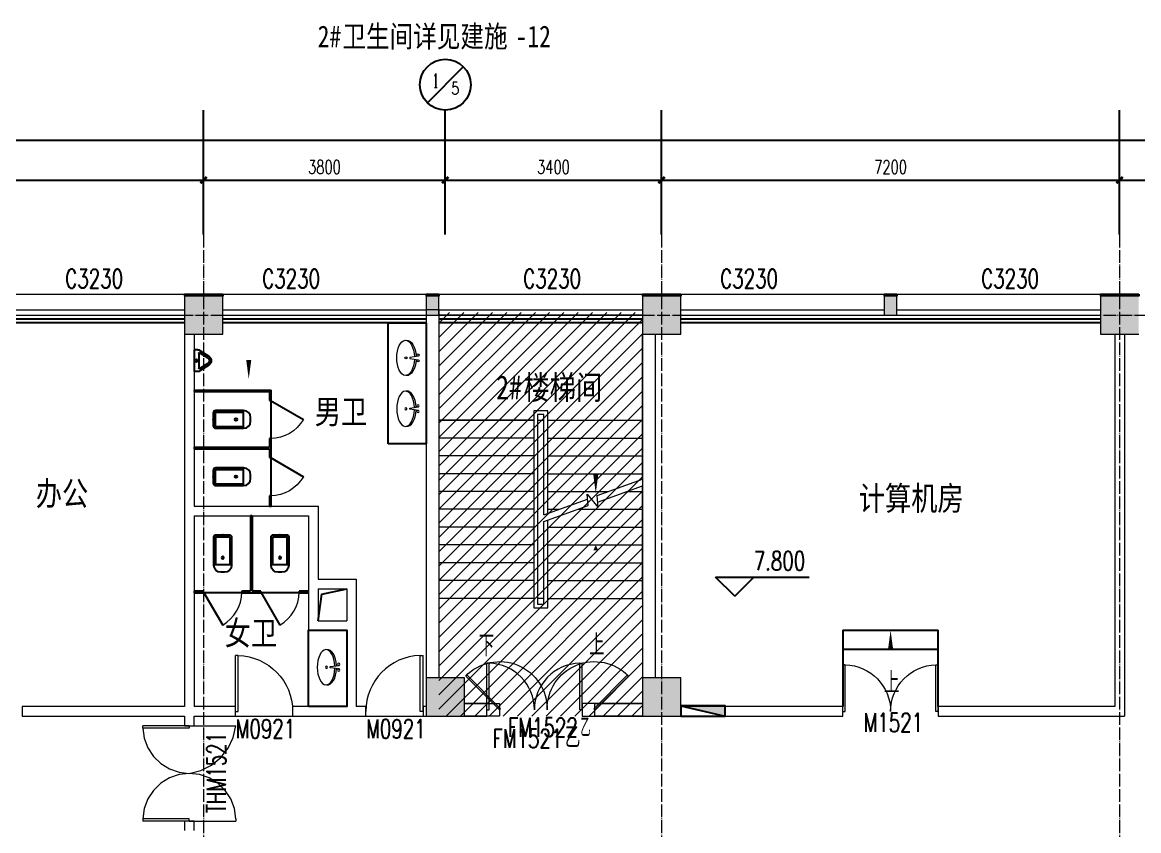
# Model space of a CAD drawing. Header units: millimetres. Extents: x 164760 to 3716174, y -1766400 to 11969.
# Drawn here: x 3507430 to 3524980, y -1607558 to -1594855 of the extents above; entities that cross this region are included whole.
import ezdxf
from ezdxf.enums import TextEntityAlignment as Align

# ---------------------------------------------------------------- set-up
doc = ezdxf.new("R2010")
doc.units = ezdxf.units.MM
doc.header["$LTSCALE"] = 1000
doc.linetypes.add('DASHEDX2', pattern=[1.5, 1, -0.5])
doc.linetypes.add('DOTE', pattern=[2.4200000000000004, 2, -0.2, 0.02, -0.2])
doc.layers.get('0').update_dxf_attribs({"color": 253, "linetype": 'CONTINUOUS'})
doc.layers.get('Defpoints').update_dxf_attribs({"color": 250, "linetype": 'CONTINUOUS', "lineweight": 0})
for name, color, linetype in [('3', 253, 'CONTINUOUS'), ('AXIS', 253, 'CONTINUOUS'), ('AXIS_TEXT', 253, 'CONTINUOUS'), ('DIM_ELEV', 253, 'CONTINUOUS'), ('DIM_LEAD', 253, 'CONTINUOUS'), ('DIM_SYMB', 253, 'CONTINUOUS'), ('LATRINE', 253, 'CONTINUOUS'), ('LVTRY', 253, 'CONTINUOUS'), ('PUB_TEXT', 253, 'CONTINUOUS'), ('SURFACE', 253, 'CONTINUOUS'), ('w-消火栓', 253, 'CONTINUOUS'), ('WINDOW_TEXT', 253, 'CONTINUOUS'), ('家具', 253, 'CONTINUOUS')]:
    doc.layers.add(name, color=color, linetype=linetype)
for name, color, linetype, lineweight in [('COLUMN', 253, 'CONTINUOUS', 0), ('DOTE', 253, 'DOTE', 0), ('FF-FIXT【洁具】', 253, 'CONTINUOUS', 0), ('PUB_HATCH', 253, 'CONTINUOUS', 0), ('STAIR', 253, 'CONTINUOUS', 0), ('WALL', 253, 'CONTINUOUS', 0), ('Wall【墙体】', 253, 'CONTINUOUS', 0), ('WINDOW', 253, 'CONTINUOUS', 0), ('Xline【辅助线】', 253, 'CONTINUOUS', 0)]:
    doc.layers.add(name, color=color, linetype=linetype, lineweight=lineweight)
doc.styles.add('-宋体', font='', dxfattribs={"width": 0.8})
doc.styles.add('_TCH_AXIS', font='COMPLEX', dxfattribs={"bigfont": 'GBCBIG'})
doc.styles.add('_TCH_DIM', font='SIMPLEX', dxfattribs={"bigfont": 'GBCBIG'})
doc.styles.add('_TCH_DIM_T3', font='SIMPLEX', dxfattribs={"width": 0.7058823529411766, "bigfont": 'GBCBIG'})
doc.styles.add('_TCH_WINDOW', font='SIMPLEX', dxfattribs={"bigfont": 'GBCBIG'})
doc.styles.get("Standard").update_dxf_attribs({"font": 'GBENOR', "bigfont": 'GBCBIG'})
doc.styles.add('宋体', font='', dxfattribs={"width": 0.7})
doc.styles.get('-宋体').set_extended_font_data('SimSun')
doc.styles.get('宋体').set_extended_font_data('SimSun')
doc.dimstyles.new('_TCH_ARCH&&100', dxfattribs={"dimtxt": 212.5, "dimasz": 100, "dimexe": 250, "dimexo": 300, "dimgap": 100, "dimtad": 1, "dimdec": 0, "dimzin": 0, "dimdsep": 46, "dimtxsty": '_TCH_DIM_T3', "dimblk": 'ARCHTICK', "dimcen": 0.09, "dimclrt": 7, "dimazin": 2, "dimtfac": 1, "dimtdec": 0, "dimtix": 1, "dimtmove": 2, "dimatfit": 3, "dimtolj": 1, "dimtzin": 0, "dimarcsym": 0})

# ---------------------------------------------------------------- blocks, each defined once
blk = doc.blocks.new('A$C4D690477')
at = {"layer": 'FF-FIXT【洁具】', "color": 252}
for p, q in [((343.7647398787521, 302.4618559083138), (204.8443655581031, 284.5244696196696)), ((204.8443655581031, 284.5244696196696), (204.8443655581031, 266.58708333102)), ((204.8443655581031, 266.58708333102), (343.7647398787521, 248.6496970423723))]:
    blk.add_line(p, q, dxfattribs=at)
at = {"layer": 'FF-FIXT【洁具】', "color": 251}
blk.add_circle((144.5730875537773, 277.3402464753672), 15.97588034095873, dxfattribs=at)
at = {"layer": 'FF-FIXT【洁具】', "color": 252}
for centre in [(334.7960467344964, 320.3992421969379), (334.7960467344964, 230.7123107537246)]:
    blk.add_circle(centre, 17.93738628864001, dxfattribs=at)
at = {"layer": 'FF-FIXT【洁具】', "color": 181, "extrusion": (0, 0, -1)}
for centre, major_axis, ratio, start_param, end_param in [((138.508488090756, 276.8249107392294), (-6.3e-15, -277.02), 0.5, 4.782884589593211, 10.93422244692484), ((157.7189833543415, 276.8249107392294), (1.06e-14, -276.9443179742339), 0.5310756064013212, 3.076239138985077, 4.6381068147721), ((157.7189833543415, 276.8249107392294), (1.06e-14, -276.9443179742339), 0.5310756064013212, 4.795815465344785, 6.348538821784301)]:
    blk.add_ellipse(centre, major_axis=major_axis, ratio=ratio, start_param=start_param, end_param=end_param, dxfattribs=at)
blk = doc.blocks.new('$lvtry$00000007')
for p, q in [((-170, -1.819e-12, 1e-08), (170, -1.819e-12, 1e-08)), ((-170.0000000000036, -61.14835470659636, 1e-08), (-170.0000000000036, -1.819e-12, 1e-08)), ((-161.8924622367449, -88.44343865486917, 1e-08), (-69.28203202272196, -230.5818163137173, 1e-08)), ((-124.1736286101113, -91.45901678964037, 1e-08), (-43.30126991270299, -215.5818163076274, 1e-08)), ((-115.7951361627565, -76.00000000000182, 1e-08), (115.795136594148, -76.00000000000182, 1e-08)), ((43.301270463322, -215.5818162915184, 1e-08), (124.1736290448607, -91.459016784489, 1e-08)), ((69.28203258278882, -230.5818162812375, 1e-08), (161.8924622535633, -88.44343926462352, 1e-08)), ((170, -61.14835534217309, 1e-08), (170, -1.819e-12, 1e-08))]:
    blk.add_line(p, q)
blk.add_circle((0, -38.00000000000182, 1e-08), 17.66628609890358)
for centre, radius, start, end in [((-120.0000000000036, -61.14835470659636, 1e-08), 50, 180, 213.0863027745417), ((-115.7951361627565, -86.00000000000182, 1e-08), 10, 90, 213.0863027744279), ((115.795136594148, -86.00000000000182, 1e-08), 10, 326.9136972607524, 90), ((120, -61.14835534217309, 1e-08), 50, 326.9136972607524, 0), ((2.706583473e-07, -190.5818162974774, 1e-08), 80.0000000000012, 210.0000000135064, 330.0000000134857), ((2.706583473e-07, -190.5818163002713, 1e-08), 49.99999999860439, 210.0000000107009, 330.0000000106802)]:
    blk.add_arc(centre, radius, start, end)
blk = doc.blocks.new('$QC001_5')
blk.add_line((-325, 200), (325, 0))
blk.add_lwpolyline([(325, 0), (325, 200), (-325, 200), (-325, 0)], close=True)
blk.add_solid([(-325, 200), (325, 200), (-325, 200), (325, 0)])
at = {"flags": 1}
for tag, p in [('UNIT', (0, 0)), ('SPEC', (0, -0.0016666666666652)), ('WHAT', (0, -0.0033333333333303))]:
    blk.add_attdef(tag, p, '', height=0.001, dxfattribs=at)
blk = doc.blocks.new('_ArchTick')
at = {"color": 2, "linetype": 'ByBlock', "const_width": 0.4}
blk.add_lwpolyline([(-0.5, -0.5), (0.5, 0.5)], dxfattribs=at)
blk = doc.blocks.new('*D143')
at = {"layer": 'AXIS', "color": 0, "lineweight": -2, "transparency": 16777216}
for p, q in [((3524679.964778828, -1598189.470219822), (3524679.964778828, -1597084.125339941)), ((3531879.964778828, -1598189.470219822), (3531879.964778828, -1597084.125339941)), ((3524679.964778828, -1597334.125339941), (3531879.964778828, -1597334.125339941))]:
    blk.add_line(p, q, dxfattribs=at)
at = {"layer": 'Defpoints', "color": 0, "transparency": 16777216}
for p in [(3531879.964778828, -1597334.125339941), (3524679.964778828, -1598489.470219822), (3531879.964778828, -1598489.470219822)]:
    blk.add_point(p, dxfattribs=at)
at = {"layer": 'AXIS', "color": 0, "lineweight": -2, "transparency": 16777216, "xscale": 100, "yscale": 100, "zscale": 100, "rotation": 180}
blk.add_blockref('_ArchTick', (3524679.964778828, -1597334.125339941), dxfattribs=at)
at = {"layer": 'AXIS', "color": 0, "lineweight": -2, "transparency": 16777216, "xscale": 100, "yscale": 100, "zscale": 100}
blk.add_blockref('_ArchTick', (3531879.964778828, -1597334.125339941), dxfattribs=at)
at = {"layer": 'AXIS', "color": 7, "transparency": 16777216, "insert": (3528279.964778828, -1597127.875339941), "char_height": 212.5, "attachment_point": 5, "style": '_TCH_DIM_T3'}
blk.add_mtext('\\A1;7200', dxfattribs=at)
blk = doc.blocks.new('*D144')
at = {"layer": 'AXIS', "color": 0, "lineweight": -2, "transparency": 16777216}
for p, q in [((3517479.964778828, -1598189.470219822), (3517479.964778828, -1597084.125339941)), ((3524679.964778828, -1598189.470219822), (3524679.964778828, -1597084.125339941)), ((3517479.964778828, -1597334.125339941), (3524679.964778828, -1597334.125339941))]:
    blk.add_line(p, q, dxfattribs=at)
at = {"layer": 'Defpoints', "color": 0, "transparency": 16777216}
for p in [(3524679.964778828, -1597334.125339941), (3517479.964778828, -1598489.470219822), (3524679.964778828, -1598489.470219822)]:
    blk.add_point(p, dxfattribs=at)
at = {"layer": 'AXIS', "color": 0, "lineweight": -2, "transparency": 16777216, "xscale": 100, "yscale": 100, "zscale": 100, "rotation": 180}
blk.add_blockref('_ArchTick', (3517479.964778828, -1597334.125339941), dxfattribs=at)
at = {"layer": 'AXIS', "color": 0, "lineweight": -2, "transparency": 16777216, "xscale": 100, "yscale": 100, "zscale": 100}
blk.add_blockref('_ArchTick', (3524679.964778828, -1597334.125339941), dxfattribs=at)
at = {"layer": 'AXIS', "color": 7, "transparency": 16777216, "insert": (3521079.964778828, -1597127.875339941), "char_height": 212.5, "attachment_point": 5, "style": '_TCH_DIM_T3'}
blk.add_mtext('\\A1;7200', dxfattribs=at)
blk = doc.blocks.new('*D145')
at = {"layer": 'AXIS', "color": 0, "lineweight": -2, "transparency": 16777216}
for p, q in [((3514079.964779282, -1598189.470219822), (3514079.964779282, -1597084.125339941)), ((3517479.964778828, -1598189.470219822), (3517479.964778828, -1597084.125339941)), ((3514079.964779282, -1597334.125339941), (3517479.964778828, -1597334.125339941))]:
    blk.add_line(p, q, dxfattribs=at)
at = {"layer": 'Defpoints', "color": 0, "transparency": 16777216}
for p in [(3517479.964778828, -1597334.125339941), (3514079.964779282, -1598489.470219822), (3517479.964778828, -1598489.470219822)]:
    blk.add_point(p, dxfattribs=at)
at = {"layer": 'AXIS', "color": 0, "lineweight": -2, "transparency": 16777216, "xscale": 100, "yscale": 100, "zscale": 100, "rotation": 180}
blk.add_blockref('_ArchTick', (3514079.964779282, -1597334.125339941), dxfattribs=at)
at = {"layer": 'AXIS', "color": 0, "lineweight": -2, "transparency": 16777216, "xscale": 100, "yscale": 100, "zscale": 100}
blk.add_blockref('_ArchTick', (3517479.964778828, -1597334.125339941), dxfattribs=at)
at = {"layer": 'AXIS', "color": 7, "transparency": 16777216, "insert": (3515779.964779055, -1597127.875339941), "char_height": 212.5, "attachment_point": 5, "style": '_TCH_DIM_T3'}
blk.add_mtext('\\A1;3400', dxfattribs=at)
blk = doc.blocks.new('*D146')
at = {"layer": 'AXIS', "color": 0, "lineweight": -2, "transparency": 16777216}
for p, q in [((3510279.964778828, -1598189.470219822), (3510279.964778828, -1597084.125339941)), ((3514079.964779282, -1598189.470219822), (3514079.964779282, -1597084.125339941)), ((3510279.964778828, -1597334.125339941), (3514079.964779282, -1597334.125339941))]:
    blk.add_line(p, q, dxfattribs=at)
at = {"layer": 'Defpoints', "color": 0, "transparency": 16777216}
for p in [(3514079.964779282, -1597334.125339941), (3510279.964778828, -1598489.470219822), (3514079.964779282, -1598489.470219822)]:
    blk.add_point(p, dxfattribs=at)
at = {"layer": 'AXIS', "color": 0, "lineweight": -2, "transparency": 16777216, "xscale": 100, "yscale": 100, "zscale": 100, "rotation": 180}
blk.add_blockref('_ArchTick', (3510279.964778828, -1597334.125339941), dxfattribs=at)
at = {"layer": 'AXIS', "color": 0, "lineweight": -2, "transparency": 16777216, "xscale": 100, "yscale": 100, "zscale": 100}
blk.add_blockref('_ArchTick', (3514079.964779282, -1597334.125339941), dxfattribs=at)
at = {"layer": 'AXIS', "color": 7, "transparency": 16777216, "insert": (3512179.964779055, -1597127.875339941), "char_height": 212.5, "attachment_point": 5, "style": '_TCH_DIM_T3'}
blk.add_mtext('\\A1;3800', dxfattribs=at)
blk = doc.blocks.new('*D147')
at = {"layer": 'AXIS', "color": 0, "lineweight": -2, "transparency": 16777216}
for p, q in [((3503079.964778827, -1598189.470219822), (3503079.964778827, -1597084.125339941)), ((3510279.964778828, -1598189.470219822), (3510279.964778828, -1597084.125339941)), ((3503079.964778827, -1597334.125339941), (3510279.964778828, -1597334.125339941))]:
    blk.add_line(p, q, dxfattribs=at)
at = {"layer": 'Defpoints', "color": 0, "transparency": 16777216}
for p in [(3510279.964778828, -1597334.125339941), (3503079.964778827, -1598489.470219822), (3510279.964778828, -1598489.470219822)]:
    blk.add_point(p, dxfattribs=at)
at = {"layer": 'AXIS', "color": 0, "lineweight": -2, "transparency": 16777216, "xscale": 100, "yscale": 100, "zscale": 100, "rotation": 180}
blk.add_blockref('_ArchTick', (3503079.964778827, -1597334.125339941), dxfattribs=at)
at = {"layer": 'AXIS', "color": 0, "lineweight": -2, "transparency": 16777216, "xscale": 100, "yscale": 100, "zscale": 100}
blk.add_blockref('_ArchTick', (3510279.964778828, -1597334.125339941), dxfattribs=at)
at = {"layer": 'AXIS', "color": 7, "transparency": 16777216, "insert": (3506679.964778828, -1597127.875339941), "char_height": 212.5, "attachment_point": 5, "style": '_TCH_DIM_T3'}
blk.add_mtext('\\A1;7200', dxfattribs=at)
blk = doc.blocks.new('*D157')
at = {"layer": 'AXIS', "color": 0, "lineweight": -2, "transparency": 16777216}
for p, q in [((3481179.964778713, -1598228.909412314), (3481179.964778713, -1596459.09165686)), ((3575379.964778711, -1598228.909412314), (3575379.964778711, -1596459.09165686)), ((3481179.964778713, -1596709.09165686), (3575379.964778711, -1596709.09165686))]:
    blk.add_line(p, q, dxfattribs=at)
at = {"layer": 'Defpoints', "color": 0, "transparency": 16777216}
for p in [(3575379.964778711, -1596709.09165686), (3481179.964778713, -1598528.909412314), (3575379.964778711, -1598528.909412314)]:
    blk.add_point(p, dxfattribs=at)
at = {"layer": 'AXIS', "color": 0, "lineweight": -2, "transparency": 16777216, "xscale": 100, "yscale": 100, "zscale": 100, "rotation": 180}
blk.add_blockref('_ArchTick', (3481179.964778713, -1596709.09165686), dxfattribs=at)
at = {"layer": 'AXIS', "color": 0, "lineweight": -2, "transparency": 16777216, "xscale": 100, "yscale": 100, "zscale": 100}
blk.add_blockref('_ArchTick', (3575379.964778711, -1596709.09165686), dxfattribs=at)
at = {"layer": 'AXIS', "color": 7, "transparency": 16777216, "insert": (3528279.964778712, -1596502.84165686), "char_height": 212.5, "attachment_point": 5, "style": '_TCH_DIM_T3'}
blk.add_mtext('\\A1;94200', dxfattribs=at)
blk = doc.blocks.new('$DorLib2D$00000141')
at = {"color": 0}
for points in [[(-0.5000000000000036, -6.5974e-12), (-0.5000000000000036, 0.4874999999934034)], [(-0.4750000000000015, 0.4874999999934034), (-0.5000000000000036, 0.4874999999934034)], [(-0.4750000000000015, -6.5974e-12), (-0.4750000000000015, 0.4874999999934034)], [(-0.3686012889123837, 0.4727783270153623), (-0.47500000000041, 0.4873397172338585)], [(-0.2679723630511397, 0.4352744727294251), (-0.3686012889123837, 0.4727783270153623)], [(0.3686012889137373, 0.4727783270218993), (0.2679723630518538, 0.4352744727357063)], [(0.4750000000024422, 0.4873397172404986), (0.3686012889137373, 0.4727783270218993)], [(0.4749999999999979, -1.07e-14), (0.4749999999999979, 0.4874999999999901)], [(0.4749999999999979, 0.4874999999999901), (0.4999999999999965, 0.4874999999999901)], [(0.4999999999999965, -1.07e-14), (0.4999999999999965, 0.4874999999999901)], [(-0.1779964317005351, 0.37664809996188), (-0.2679723630511397, 0.4352744727294251)], [(-0.103039747402093, 0.2997441645276488), (-0.1779964317005351, 0.37664809996188)], [(0.1779964317006701, 0.376648099967781), (0.1030397474017555, 0.2997441645330525)], [(0.2679723630518538, 0.4352744727357063), (0.1779964317006701, 0.376648099967781)], [(-0.0467397252779698, 0.208294575599588), (-0.103039747402093, 0.2997441645276488)], [(0.1030397474017555, 0.2997441645330525), (0.0467397252772699, 0.2082945756044054)], [(-0.0118284305704819, 0.1067370977452455), (-0.0467397252779698, 0.208294575599588)], [(0.0467397252772699, 0.2082945756044054), (0.0118284305695582, 0.1067370977494093)], [(6.39e-14, -6.7821e-12), (-0.0118284305704819, 0.1067370977452455)], [(-0.0118284305704819, -0.1067370977518429), (6.39e-14, 1.741e-13)], [(0.0118284305695582, 0.1067370977494093), (-1.0587e-12, -3.304e-12)], [(-0.5000000000000036, -1.07e-14), (-0.4750000000000015, -1.07e-14)], [(0.4999999999999965, -1.07e-14), (0.4749999999999979, -1.07e-14)]]:
    blk.add_lwpolyline(points, dxfattribs=at)
at = {"color": 0, "linetype": 'DASHEDX2'}
for points in [[(6.39e-14, 1.741e-13), (0.0297060699360756, -0.1217554259185825), (0.0856596085022261, -0.2338983519265412), (0.1650772308253394, -0.3308502760758039), (0.2640083412093865, -0.4077883663164599), (0.3775316538307116, -0.4608853702166975), (0.4999999999990088, -0.4875000000000114)], [(-0.5000000000000036, -1.07e-14), (-0.5000000000000036, -0.4875000000000114)], [(-0.0467397252779662, -0.2082945756061818), (-0.0118284305704819, -0.1067370977518429)], [(0.4999999999990088, -1.07e-14), (0.4999999999990088, -0.4875000000000114)], [(-0.1030397474020788, -0.2997441645342391), (-0.0467397252779662, -0.2082945756061818)], [(-0.1779964317005032, -0.3766480999684738), (-0.1030397474020788, -0.2997441645342391)], [(-0.368601288912334, -0.4727783270219632), (-0.2679723630511077, -0.4352744727360119)], [(-0.2679723630511077, -0.4352744727360119), (-0.1779964317005032, -0.3766480999684738)], [(-0.4750000000000015, -0.4875000000000114), (-0.5000000000000036, -0.4875000000000114)], [(-0.4750000000003532, -0.4873397172404701), (-0.368601288912334, -0.4727783270219632)]]:
    blk.add_lwpolyline(points, dxfattribs=at)
blk = doc.blocks.new('$DorLib2D$00000001')
for p, q in [((0.45, 0.975), (0.5000000000000002, 0.975)), ((0.45, 0), (0.45, 0.975)), ((0.5, 0), (0.5, 0.975)), ((0.5, 0), (0.45, 0))]:
    blk.add_line(p, q)
at = {"lineweight": 13}
blk.add_arc((0.475, 0), 0.975, 91.4692835813538, 180, dxfattribs=at)
blk = doc.blocks.new('$lvtry$00000200')
for p, q in [((-139.7834388052397, -40.0000000100008, 1e-08), (-139.7834388052397, -479.6564289897615, 1e-08)), ((-109.783438805247, -40.0000000100008, 1e-08), (-109.7834388052397, -469.6564289897614, 1e-08)), ((99.78343880524699, -1.00008037e-08, 1e-08), (-99.78343880523973, -1.00008037e-08, 1e-08)), ((99.78343880524699, -30.0000000100008, 1e-08), (-99.78343880523973, -30.0000000100008, 1e-08)), ((109.7834388052397, -469.6564289897614, 1e-08), (109.7834388052397, -40.0000000100008, 1e-08)), ((139.7834388052397, -479.6564289897615, 1e-08), (139.783438805247, -40.0000000100008, 1e-08)), ((139.7834388052397, -469.6564289897614, 1e-08), (-139.7834388052397, -469.6564289897614, 1e-08)), ((-29.78343880523971, -589.6564289897614, 1e-08), (29.78343880523971, -589.6564289897614, 1e-08))]:
    blk.add_line(p, q)
blk.add_circle((3.638e-12, -358.6146012114659, 1e-08), 20)
for centre, radius, start, end in [((-99.78343880523973, -40.0000000100008, 1e-08), 40, 90, 180), ((-99.78343880524699, -40.0000000100008, 1e-08), 10, 90, 180), ((99.78343880523973, -40.0000000100008, 1e-08), 40, 0, 90), ((99.78343880523973, -40.0000000100008, 1e-08), 10, 0, 90), ((-29.78343880523971, -479.6564289897615, 1e-08), 110, 180, 270), ((29.78343880523971, -479.6564289897615, 1e-08), 110, 270, 0)]:
    blk.add_arc(centre, radius, start, end)
blk.add_point((3.638e-12, 0))
blk = doc.blocks.new('$TCHSYS$APDOOR2D')
blk.add_line((0.5, 0), (9e-16, 0.866025403784439))
at = {"lineweight": 13}
blk.add_arc((0.5, 0), 1, 119.9999999999999, 180, dxfattribs=at)
blk = doc.blocks.new('$DorLib2D$00000002')
for p, q in [((-0.5, -1e-16), (-0.5000000000000007, 0.4875)), ((-0.4750000000000007, 0.4875), (-0.5000000000000007, 0.4875)), ((-0.475, 0), (-0.4750000000000007, 0.4875)), ((0.475, 0), (0.4750000000000007, 0.4875)), ((0.4750000000000007, 0.4875), (0.5000000000000007, 0.4875)), ((0.5, -1e-16), (0.5000000000000007, 0.4875)), ((-0.5, -1e-16), (-0.475, 0)), ((0.5, -1e-16), (0.475, 0))]:
    blk.add_line(p, q)
at = {"lineweight": 13}
for centre, start, end in [((-0.4875, 0), 0, 88.53071641864632), ((0.4875, 0), 91.46928358135371, 180)]:
    blk.add_arc(centre, 0.4875, start, end, dxfattribs=at)
blk = doc.blocks.new('$WINLIB2D$00000004')
for p, q in [((-0.5, 0.5), (0.5, 0.5)), ((-0.5, 0.5), (-0.5, -0.5)), ((0.5, -0.5), (0.5, 0.5)), ((-0.5, 0.2405796575893152), (0.5, 0.2405796575893152)), ((-0.5, -0.5), (0.5, -0.5))]:
    blk.add_line(p, q)
blk = doc.blocks.new('海龙_0918165925')
at = {"layer": 'PUB_HATCH'}
for points in [[(-18300, -600.0000000111758), (-17700, -600.0000000111758), (-17700, -1.11758709e-08), (-18300, -1.11758709e-08)], [(-14499.99999998789, -300.0000000088476), (-14299.99999998789, -300.0000000088476), (-14299.99999998789, -2.58442014e-08), (-14499.99999998789, -2.58442014e-08)], [(-11100, -600.0000000111758), (-10500, -600.0000000111758), (-10500, -1.11758709e-08), (-11100, -1.11758709e-08)], [(-7299.999999987893, -300.0000000216533), (-7099.999999987892, -300.0000000216533), (-7099.999999987892, -4.6566129e-09), (-7299.999999987893, -4.6566129e-09)], [(-3900.000000000932, -600.0000000111758), (-3300.000000000931, -600.0000000111758), (-3300.000000000931, -1.11758709e-08), (-3900.000000000932, -1.11758709e-08)], [(-14499.9999997383, -6600.000000128756), (-13899.9999997383, -6600.000000128756), (-13899.9999997383, -6000.000000128755), (-14499.9999997383, -6000.000000128755)], [(-11100.00000001071, -6599.999999980908), (-10500.00000001071, -6599.999999980908), (-10500.00000001071, -5999.999999980907), (-11100.00000001071, -5999.999999980907)]]:
    blk.add_hatch(color=256, dxfattribs=at).paths.add_polyline_path(points)
at = {"layer": 'COLUMN'}
for p, q in [((-17700, -1.11758709e-08), (-18300, -1.11758709e-08)), ((-10500, -1.11758709e-08), (-11100, -1.11758709e-08)), ((-3300.000000000931, -1.11758709e-08), (-3900.000000000932, -1.11758709e-08)), ((-18300.0000000894, -300.0000000193249), (-18300, -600.0000000111758)), ((-17700, -600.0000000111758), (-17700.00000008941, -300.0000000016298)), ((-11100.0000000894, -300.0000000193249), (-11100, -600.0000000111758)), ((-10500, -600.0000000111758), (-10499.99999988638, -300.0000000149011)), ((-3899.999999886379, -300.0000000149011), (-3900.000000000932, -600.0000000111758)), ((-18300, -600.0000000111758), (-17700, -600.0000000111758)), ((-11100, -600.0000000111758), (-10500, -600.0000000111758)), ((-3900.000000000932, -600.0000000111758), (-3300.000000000931, -600.0000000111758)), ((-13899.9999997383, -6000.000000128755), (-14499.9999997383, -6000.000000128755)), ((-14499.9999997383, -6000.000000128755), (-14499.9999997383, -6600.000000128756)), ((-13899.9999997383, -6600.000000128756), (-13899.9999997383, -6000.000000128755)), ((-10500.00000001071, -5999.999999980907), (-11100.00000001071, -5999.999999980907)), ((-11100.00000001071, -5999.999999980907), (-11100.00000001071, -6599.999999980908)), ((-10500.00000001071, -6599.999999980908), (-10500.00000001071, -5999.999999980907)), ((-14499.9999997383, -6600.000000128756), (-13899.9999997383, -6600.000000128756)), ((-11100.00000001071, -6599.999999980908), (-10500.00000001071, -6599.999999980908))]:
    blk.add_line(p, q, dxfattribs=at)
blk = doc.blocks.new('海龙0506173763')
at = {"layer": 'Xline【辅助线】'}
for points in [[(-733.3444226738065, 16.74726587510668), (-750.0916885444894, 4.8894435e-09), (-1280.157277963124, 530.065589423757), (-1263.410012092907, 546.8128552939742)], [(733.344422545284, 16.74726587510668), (750.0916884159669, 4.8894435e-09), (1280.157277834601, 530.065589423757), (1263.410011964384, 546.8128552939742)]]:
    blk.add_lwpolyline(points, close=True, dxfattribs=at)
at = {"layer": 'Xline【辅助线】', "color": 8}
for centre, start, end in [((-745.0325964856893, 11.68817382352426), 359.1010990510268, 135.9107403165931), ((745.0325963571668, 11.68817382352426), 44.0892596552615, 180.8989009489731)]:
    blk.add_arc(centre, 745.0325964214327, start, end, dxfattribs=at)
blk = doc.blocks.new('海龙0506194425')
at = {"layer": 'WALL'}
for p, q in [((-649.9999998984858, 200.0000002339948), (-1399.999999961816, 200.0000002514571)), ((-649.9999998984858, 1.79046765e-07), (-649.9999998984858, 200.0000002339948)), ((1400, 200.0000001604203), (850.000000101514, 200.0000002339948)), ((850.000000101514, 200.0000002339948), (850.000000101514, 1.79046765e-07)), ((-1400, 3.243330866e-07), (-649.9999998984858, 1.79046765e-07)), ((850.000000101514, 1.79046765e-07), (1400, 0))]:
    blk.add_line(p, q, dxfattribs=at)
at = {"layer": 'Xline【辅助线】'}
blk.add_blockref('海龙0506173763', (100.0916886460036, 100.0000002016313), dxfattribs=at)
blk = doc.blocks.new('海龙0506194634')
at = {"layer": 'Xline【辅助线】', "xscale": -1}
blk.add_blockref('海龙0506194425', (0, 324.9400540704373), dxfattribs=at)
at = {"layer": 'WINDOW_TEXT', "style": '_TCH_WINDOW', "width": 0.7058823529411766}
for s, p in [('FM1522', (-715.0760292904451, 0)), ('乙', (424.9239707095548, 1.1641532e-09))]:
    blk.add_text(s, height=297.5, dxfattribs=at).set_placement(p)
blk = doc.blocks.new('海龙0927230683')
at = {"layer": 'Xline【辅助线】'}
h = blk.add_hatch(dxfattribs=at)
h.set_pattern_fill('ANSI31', color=256, scale=100)
h.set_pattern_definition([(45, (-2505323.1081651, 1381798.683372628), (-112.2532015133644, 112.2532015133644), [])])
h.paths.add_polyline_path([(-13375.13575905515, 1583.416338002774), (-10175.13575905748, 1583.416338002774), (-10175.13575906074, 7923.862404692219), (-13375.13575905841, 7923.862404692219)])
at = {"layer": 'Wall【墙体】'}
blk.add_blockref('海龙0506194634', (-11575.13575911894, 1257.337926577311), dxfattribs=at)

msp = doc.modelspace()

# ---------------------------------------------------------------- linework, layer by layer
for p, q in [((3520329.964778746, -1604408.018978069), (3521829.964778746, -1604408.018978066)), ((3520329.964778745, -1604408.018978069), (3520329.964778746, -1605608.018978069)), ((3521829.964778691, -1605608.018978067), (3521829.964778689, -1604408.018978066)), ((3520329.964778746, -1604708.018978069), (3521829.964778746, -1604708.018978066))]:
    msp.add_line(p, q)
at = {"layer": '3'}
for p, q in [((3509979.964778692, -1599518.018971423), (3503379.96477874, -1599518.018970657)), ((3509979.964778685, -1599578.018971423), (3503379.964778734, -1599578.018970657)), ((3513779.964778982, -1599518.018971097), (3510579.964778789, -1599518.018970726)), ((3513779.964778982, -1599578.018971097), (3510579.964778781, -1599578.018970726)), ((3517179.964778741, -1599518.018971492), (3513979.964778979, -1599518.018971121)), ((3517179.964778734, -1599578.018971492), (3513979.964778979, -1599578.018971121)), ((3524379.964778692, -1599518.018975571), (3517779.964778739, -1599518.018974806)), ((3524379.964778685, -1599578.018975571), (3517779.964778733, -1599578.018974806))]:
    msp.add_line(p, q, dxfattribs=at)
msp.add_lwpolyline([(3512080.214603273, -1604258.018978026), (3512137.122269535, -1603843.565608024), (3512530.214603273, -1603758.018978053)], dxfattribs=at)
at = {"layer": 'AXIS'}
for p, q in [((3513797.122066255, -1596117.766719791), (3514362.807491203, -1595552.081294842)), ((3510279.964778712, -1597832.093859183), (3510279.964778712, -1596234.924007317)), ((3514079.964778729, -1597832.093859183), (3514079.964778729, -1596234.924007317)), ((3517479.964778712, -1597832.093859183), (3517479.964778712, -1596234.924007317)), ((3524679.964778712, -1597832.093859183), (3524679.964778712, -1596234.924007317))]:
    msp.add_line(p, q, dxfattribs=at)
msp.add_circle((3514079.964778729, -1595834.924007317), 400, dxfattribs=at)
at = {"layer": 'DIM_ELEV'}
for p, q in [((3518628.650048899, -1603871.661431307), (3518328.650048899, -1603571.661431307)), ((3518328.650048899, -1603571.661431307), (3519797.577771442, -1603571.661431307)), ((3518628.650048899, -1603871.661431307), (3518928.650048899, -1603571.661431307))]:
    msp.add_line(p, q, dxfattribs=at)
at = {"layer": 'DIM_LEAD'}
msp.add_lwpolyline([(3511973.503261949, -1595020.83959586, 0, 0, 0), (3510989.363212714, -1595020.83959586, 0, 0, 0), (3510989.363212714, -1600459.398998166, 0, 80.00000000000001, 0), (3510989.363212714, -1600159.398998166, 0, 0, 0)], format="xyseb", dxfattribs=at)
at = {"layer": 'DIM_SYMB'}
for points in [[(3514699.964778965, -1604369.56654181, 0, 0, 0), (3514699.964778965, -1600247.964214038, 0, 0, 0), (3516444.964778963, -1600247.964214036, 0, 0, 0), (3516444.964778963, -1602257.964214036, 0, 80.00000000000001, 0), (3516444.964778963, -1601957.964214036, 0, 0, 0)], [(3516444.964778961, -1604357.684611643, 0, 0, 0), (3516444.964778963, -1602854.580190071, 0, 80.00000000000001, 0), (3516444.964778962, -1603154.580190071, 0, 0, 0)], [(3521079.964778746, -1605003.16967469, 0, 0, 0), (3521079.964778746, -1604408.018978068, 0, 80.00000000000001, 0), (3521079.964778746, -1604708.018978068, 0, 0, 0)]]:
    msp.add_lwpolyline(points, format="xyseb", dxfattribs=at)
at = {"layer": 'DOTE', "ltscale": 0.1}
for p, q in [((3510279.964778712, -1597468.061406036), (3510279.964778712, -1617338.427546866)), ((3517479.964778712, -1597468.061406036), (3517479.964778712, -1617338.427546866)), ((3524679.964778712, -1597468.061406036), (3524679.964778712, -1617338.427546866)), ((3479416.385573951, -1599458.018978076), (3576424.96131361, -1599458.018978076))]:
    msp.add_line(p, q, dxfattribs=at)
at = {"layer": 'LATRINE'}
for p, q in [((3510129.714603381, -1600633.01897803), (3511342.214603422, -1600633.01897804)), ((3510129.714603381, -1600633.01897803), (3510129.714603381, -1600658.01897803)), ((3510129.714603381, -1600658.01897803), (3511317.214603423, -1600658.01897804)), ((3511317.214603423, -1600658.01897804), (3511317.214603383, -1600795.518977836)), ((3511342.214603491, -1600795.518977836), (3511342.214603422, -1600633.01897804)), ((3511317.214603383, -1600795.518977836), (3511342.214603491, -1600795.518977836)), ((3511342.214603382, -1601395.51897803, 400), (3511342.214603382, -1600795.51897803, 400)), ((3511342.214603465, -1601395.518977836), (3511317.214603383, -1601395.518977836)), ((3511317.214603383, -1601395.518977836), (3511317.214603423, -1601533.01897804)), ((3511342.214603382, -1601545.51897803), (3511342.214603465, -1601395.518977836)), ((3510129.714603381, -1601533.01897803), (3511317.214603423, -1601533.01897804)), ((3510129.714603381, -1601533.01897803), (3510129.714603381, -1601558.01897803)), ((3510129.714603381, -1601558.01897803), (3511317.21460339, -1601558.01897804)), ((3511317.21460339, -1601558.01897804), (3511317.214603469, -1601695.518977836)), ((3511342.21460339, -1601695.518977836), (3511342.214603382, -1601545.51897803)), ((3511317.214603469, -1601695.518977836), (3511342.21460339, -1601695.518977836)), ((3511342.214603382, -1602295.51897803, 400), (3511342.214603382, -1601695.51897803, 400)), ((3511342.21460339, -1602295.518977836), (3511317.214603463, -1602295.518977836)), ((3511317.214603463, -1602295.518977836), (3511317.214603382, -1602458.018978035)), ((3511342.214603382, -1602458.018978035), (3511342.21460339, -1602295.518977836)), ((3511317.214603382, -1602458.018978035), (3511342.214603382, -1602458.018978035)), ((3511017.464778952, -1602608.018978046), (3511017.464778928, -1603795.518977972)), ((3511042.464778952, -1602608.018978046), (3511017.464778952, -1602608.018978046)), ((3511042.464778952, -1602608.018978046), (3511042.46477903, -1603795.518978132)), ((3510279.964779233, -1603795.518977995), (3510129.964778952, -1603795.518978047)), ((3510129.964778952, -1603795.518978047), (3510129.964778952, -1603820.518978047)), ((3510129.964778952, -1603820.518978047), (3510279.964779233, -1603820.518978108)), ((3510279.964779233, -1603820.518978108), (3510279.964779233, -1603795.518977995)), ((3510879.964778951, -1603820.518978047, 400), (3510279.964778951, -1603820.518978047, 400)), ((3511017.464778928, -1603795.518977972), (3510879.964779233, -1603795.518977944)), ((3510879.964779233, -1603795.518977944), (3510879.964779233, -1603820.518978108)), ((3510879.964779233, -1603820.518978108), (3511029.964778952, -1603820.518978047)), ((3511029.964778952, -1603820.518978047), (3511179.964779234, -1603820.51897808)), ((3511179.964779234, -1603795.518978131), (3511042.46477903, -1603795.518978132)), ((3511179.964779234, -1603820.51897808), (3511179.964779234, -1603795.518978131)), ((3511779.964778951, -1603820.518978047, 400), (3511179.964778951, -1603820.518978047, 400)), ((3511930.464778934, -1603795.518978132), (3511779.964779234, -1603795.518978131)), ((3511779.964779234, -1603795.518978131), (3511779.964779234, -1603820.518978054)), ((3511779.964779234, -1603820.518978054), (3511930.464778934, -1603820.518978006))]:
    msp.add_line(p, q, dxfattribs=at)
for points in [[(3513179.964778712, -1601478.018971104), (3513179.964778712, -1599578.018971104), (3513779.964778696, -1599578.018971104), (3513779.964778696, -1601478.018971104)], [(3511930.464778942, -1605608.018978069), (3511930.464778944, -1604408.018978029), (3512530.464778929, -1604408.018978029), (3512530.464778927, -1605608.018978069)]]:
    msp.add_lwpolyline(points, close=True, dxfattribs=at)
at = {"layer": 'STAIR'}
for p, q in [((3517179.96477872, -1599458.018978076), (3513979.96477872, -1599458.018978076)), ((3513979.96477872, -1599458.018978076), (3513979.96477872, -1601108.018978076)), ((3517179.96477872, -1601108.018978076), (3517179.964778716, -1599758.018978243)), ((3515689.464778752, -1600958.018978105), (3515470.464778752, -1600958.018978105)), ((3515470.464778752, -1600958.018978105), (3515470.464778752, -1604058.018978105)), ((3515629.464778712, -1601018.018978105), (3515530.464778752, -1601018.018978105)), ((3515530.464778752, -1601018.018978105), (3515530.464778752, -1603998.018978105)), ((3515629.464778701, -1602594.857748818), (3515629.464778712, -1601018.018978105)), ((3515689.464778762, -1602573.187319904), (3515689.464778752, -1600958.018978105)), ((3513979.96477872, -1601108.018978076), (3513979.96477872, -1603908.018978076)), ((3515470.464778762, -1601108.018978059), (3513979.96477872, -1601108.018978076)), ((3513979.96477872, -1601108.018978076), (3515470.464778762, -1601108.01897805)), ((3515530.46477872, -1601108.018978076), (3515530.46477872, -1603908.018978076)), ((3515530.464778743, -1601108.01897805), (3515629.464778701, -1601108.018978065)), ((3515629.464778711, -1602594.857748815), (3515629.46477872, -1601108.018978076)), ((3515689.464778762, -1601108.018978059), (3517179.96477872, -1601108.018978076)), ((3515689.464778762, -1601108.018978065), (3517179.96477872, -1601108.018978076)), ((3517179.964778711, -1602034.857748606), (3517179.96477872, -1601108.018978076)), ((3515470.464778762, -1601388.018978058), (3513979.96477872, -1601388.018978076)), ((3515689.464778762, -1601388.018978058), (3517179.96477872, -1601388.018978076)), ((3515470.464778762, -1601668.018978138), (3513979.96477872, -1601668.018978076)), ((3515689.464778762, -1601668.018978138), (3517179.96477872, -1601668.018978076)), ((3515470.464778762, -1601948.018978059), (3513979.96477872, -1601948.018978076)), ((3515689.464778762, -1601948.018978059), (3517179.96477872, -1601948.018978076)), ((3516466.056391189, -1602292.702764505), (3517179.964778711, -1602034.857748683)), ((3515470.464778762, -1602228.018978059), (3513979.96477872, -1602228.018978076)), ((3515689.464778762, -1602228.018978059), (3516645.149624657, -1602228.01897807)), ((3516324.603544923, -1602450.114287455), (3516309.49158411, -1602272.323924869)), ((3516309.49158411, -1602272.323924869), (3516481.874047437, -1602478.795542615)), ((3516481.874047437, -1602478.795542615), (3516466.056391189, -1602292.702764505)), ((3516474.824493766, -1602395.858414287), (3517179.964778711, -1602141.180207534)), ((3516939.529932417, -1602228.018978073), (3517179.96477872, -1602228.018978076)), ((3517179.96477872, -1603908.018978076), (3517179.964778711, -1602141.180207403)), ((3515629.464778711, -1602594.857748677), (3516315.835442347, -1602346.958637675)), ((3515629.464778711, -1602701.180207504), (3516324.603544923, -1602450.114287455)), ((3515470.464778762, -1602508.018978059), (3513979.96477872, -1602508.018978076)), ((3515689.464778762, -1602508.018978059), (3515869.899625231, -1602508.018978069)), ((3516164.279932757, -1602508.018978072), (3517179.96477872, -1602508.018978076)), ((3515470.464778762, -1602788.018978059), (3513979.96477872, -1602788.018978076)), ((3515629.46477872, -1603908.018978076), (3515629.464778711, -1602701.180207503)), ((3515629.464778712, -1603998.018978105), (3515629.464778701, -1602701.180207506)), ((3515689.464778752, -1604058.018978105), (3515689.464778762, -1602679.509778593)), ((3515689.464778762, -1602788.018978059), (3517179.96477872, -1602788.018978076)), ((3515470.464778762, -1603068.018978137), (3513979.96477872, -1603068.018978076)), ((3515689.464778762, -1603068.018978059), (3517179.96477872, -1603068.018978076)), ((3515470.464778762, -1603348.018978137), (3513979.96477872, -1603348.018978076)), ((3515689.464778762, -1603348.018978137), (3517179.96477872, -1603348.018978076)), ((3515470.464778762, -1603628.018978059), (3513979.96477872, -1603628.018978076)), ((3515689.464778762, -1603628.018978059), (3517179.96477872, -1603628.018978076)), ((3515470.464778762, -1603908.018978058), (3513979.96477872, -1603908.018978076)), ((3515470.464778752, -1604058.018978105), (3515689.464778752, -1604058.018978105)), ((3515629.46477872, -1603908.018978076), (3515530.46477872, -1603908.018978076)), ((3515530.464778752, -1603998.018978105), (3515629.464778712, -1603998.018978105)), ((3515689.464778762, -1603908.018978058), (3517179.96477872, -1603908.018978076))]:
    msp.add_line(p, q, dxfattribs=at)
at = {"layer": 'SURFACE'}
for p, q in [((3509979.964778679, -1599128.018978091), (3509979.964778679, -1599158.018978076)), ((3509979.964778679, -1599128.018978091), (3510279.964778713, -1599128.018978076)), ((3510279.964778713, -1599128.018978076), (3510579.964778679, -1599128.018978074)), ((3510579.964778679, -1599128.018978074), (3510579.964778679, -1599158.018978076)), ((3513779.964778679, -1599128.018978074), (3513779.964778679, -1599158.018978076)), ((3513779.964778679, -1599128.018978074), (3513979.96477868, -1599128.018978074)), ((3513979.96477868, -1599128.018978074), (3513979.96477868, -1599158.018978076)), ((3517179.964778772, -1599128.018978074), (3517179.964778772, -1599158.018978076)), ((3517179.964778772, -1599128.018978074), (3517479.964778713, -1599128.018978076)), ((3517479.964778713, -1599128.018978076), (3517779.964778679, -1599128.018978069)), ((3517779.964778679, -1599128.018978069), (3517779.964778679, -1599158.018978076)), ((3520979.964778679, -1599128.018978069), (3520979.964778679, -1599158.018978076)), ((3520979.964778679, -1599128.018978069), (3521179.964778679, -1599128.018978069)), ((3521179.964778679, -1599128.018978069), (3521179.964778679, -1599158.018978076)), ((3524379.964778771, -1599128.018978069), (3524379.964778771, -1599158.018978076)), ((3524379.964778771, -1599128.018978069), (3524679.964778712, -1599128.018978076)), ((3524679.964778712, -1599128.018978076), (3524979.964778679, -1599128.018978078)), ((3524979.964778679, -1599128.018978078), (3524979.964778679, -1599158.018978076))]:
    msp.add_line(p, q, dxfattribs=at)
at = {"layer": 'WALL'}
for p, q in [((3513979.964778725, -1599158.018978091), (3513779.964778725, -1599158.018978091)), ((3513779.964778725, -1599158.018978091), (3513779.964778725, -1599458.018978074)), ((3513979.964778725, -1599458.018978074), (3513979.964778725, -1599158.018978091)), ((3521179.964778725, -1599158.01897807), (3520979.964778725, -1599158.01897807)), ((3520979.964778725, -1599158.01897807), (3520979.964778725, -1599458.018978086)), ((3521179.964778725, -1599458.018978086), (3521179.964778725, -1599158.01897807)), ((3513779.964778982, -1599370.518978082), (3513779.964778988, -1605158.018978243)), ((3513979.964778982, -1599370.518978082), (3513779.964778982, -1599370.518978082)), ((3513779.964778725, -1599458.018978074), (3513979.964778725, -1599458.018978074)), ((3513979.964778982, -1599370.518978082), (3513979.964778962, -1605158.018978243)), ((3520979.964778725, -1599458.018978086), (3521179.964778725, -1599458.018978086)), ((3517179.964778713, -1599758.018978076), (3517179.964778719, -1605158.01897804)), ((3517379.964778713, -1599758.018978076), (3517379.96477869, -1605158.01897804)), ((3514729.964778878, -1605558.018978151), (3514379.964779031, -1605558.018978185)), ((3514729.964778878, -1605758.018978173), (3514729.964778878, -1605558.018978151)), ((3517179.964778727, -1605558.018978155), (3516229.964779031, -1605558.01897815)), ((3516229.964779031, -1605558.01897815), (3516229.964779031, -1605758.018978171)), ((3514379.964779031, -1605758.018978215), (3514729.964778878, -1605758.018978173)), ((3516229.964779031, -1605758.018978171), (3517179.964778624, -1605758.01897817))]:
    msp.add_line(p, q, dxfattribs=at)
at = {"layer": 'Wall【墙体】', "color": 6}
for p, q in [((3509979.964778713, -1599758.018978076), (3509979.964778702, -1602533.018978048)), ((3510129.964778713, -1599758.018978076), (3510129.964778694, -1602458.018978055)), ((3524604.964778716, -1599758.01897804), (3524604.964778717, -1605608.018978069)), ((3524754.964778724, -1599758.01897804), (3524754.964778719, -1605758.018978068)), ((3510129.964778694, -1602458.018978055), (3512080.464778937, -1602458.018978055)), ((3512080.464778937, -1602458.018978055), (3512080.464778943, -1603608.018978019)), ((3509979.964778702, -1602533.018978048), (3509979.964778694, -1605608.018978079)), ((3510129.964778705, -1602608.018978035), (3511930.464778939, -1602608.018978036)), ((3510129.964778705, -1602608.018978035), (3510129.964778692, -1605608.018978074)), ((3511930.464778939, -1602608.018978036), (3511930.464778955, -1603683.018978065)), ((3511930.464778955, -1603683.018978065), (3511930.464778956, -1603808.018978047)), ((3512080.464778943, -1603608.018978019), (3512680.214603308, -1603608.01897802)), ((3512680.214603308, -1603608.01897802), (3512680.214603339, -1604333.018978065)), ((3511930.464778956, -1603808.018978047), (3511930.464778937, -1604408.018978078)), ((3512080.464779189, -1603758.018978022), (3512530.214603495, -1603758.018978022)), ((3512080.464779189, -1603758.018978022), (3512080.464778956, -1603808.018978047)), ((3512080.464778956, -1603808.018978047), (3512080.46477895, -1604258.018978075)), ((3512530.214603495, -1603758.018978022), (3512530.214603495, -1604258.018978076)), ((3511930.464778937, -1604408.018978078), (3512530.464778902, -1604408.018978079)), ((3512080.46477895, -1604258.018978075), (3512530.214603495, -1604258.018978076)), ((3512530.464778902, -1604408.018978079), (3512530.464778901, -1605608.018978074)), ((3512680.464778937, -1604333.018978003), (3512680.464778893, -1605608.018978074)), ((3509979.964778694, -1605608.018978079), (3507429.964778827, -1605608.018978073)), ((3507429.964778827, -1605608.018978073), (3507429.964778827, -1605758.018978062)), ((3510779.46477903, -1605608.018978091), (3510129.964778692, -1605608.018978074)), ((3510779.46477903, -1605758.018978077), (3510779.46477903, -1605608.018978091)), ((3512530.464778901, -1605608.018978074), (3511679.464779031, -1605608.018978091)), ((3511679.464779031, -1605608.018978091), (3511679.464779031, -1605758.018978083)), ((3512829.96477903, -1605608.018978182), (3512680.464778893, -1605608.018978074)), ((3512829.96477903, -1605758.018978068), (3512829.96477903, -1605608.018978182)), ((3513779.964778987, -1605608.018978073), (3513729.964778827, -1605608.018978182)), ((3513729.964778827, -1605608.018978182), (3513729.964778827, -1605758.018978068)), ((3520329.964778759, -1605608.018978067), (3517779.964778624, -1605608.018978068)), ((3520329.964778759, -1605758.018978074), (3520329.964778759, -1605608.018978067)), ((3524604.964778717, -1605608.018978069), (3521829.964778759, -1605608.018978065)), ((3521829.964778759, -1605608.018978065), (3521829.96477876, -1605758.018978073)), ((3507429.964778827, -1605758.018978062), (3509979.964778791, -1605758.018978067)), ((3509979.964778791, -1605758.018978067), (3509979.964778836, -1605908.243818342)), ((3510129.964778803, -1605908.243818342), (3510129.96477879, -1605758.018978059)), ((3510129.96477879, -1605758.018978059), (3510779.46477903, -1605758.018978077)), ((3511679.464779031, -1605758.018978083), (3512605.464778936, -1605758.018978076)), ((3512605.464778936, -1605758.018978076), (3512829.96477903, -1605758.018978068)), ((3513729.964778827, -1605758.018978068), (3513779.964778975, -1605758.018978076)), ((3517779.964778624, -1605758.018978074), (3520329.964778759, -1605758.018978074)), ((3521829.96477876, -1605758.018978073), (3524754.964778719, -1605758.018978068)), ((3509979.964778836, -1605908.243818342), (3510129.964778803, -1605908.243818342)), ((3510129.964778827, -1607408.243818342), (3509979.964778862, -1607408.243818342)), ((3509979.964778862, -1607408.243818342), (3509979.964778578, -1607558.01897804)), ((3510129.964778416, -1607558.01897804), (3510129.964778827, -1607408.243818342))]:
    msp.add_line(p, q, dxfattribs=at)
at = {"layer": 'WINDOW'}
for p, q in [((3510779.464778967, -1605758.018978076), (3511679.464778966, -1605758.018978076)), ((3512829.964778977, -1605758.018978076), (3513729.964778978, -1605758.018978076))]:
    msp.add_line(p, q, dxfattribs=at)

# ---------------------------------------------------------------- block references
at = {"layer": 'COLUMN'}
msp.add_blockref('海龙_0918165925', (3528279.964778713, -1599158.018978065), dxfattribs=at)
at = {"layer": 'LATRINE', "xscale": 600, "zscale": 25}
for p, yscale, rotation in [((3511329.714603381, -1601095.51897803), -600, 90), ((3511329.714603381, -1601995.51897803), -600, 90), ((3510579.964778951, -1603808.018978047), 600, 180), ((3511479.96477895, -1603808.018978047), 600, 180)]:
    msp.add_blockref('$TCHSYS$APDOOR2D', p, dxfattribs=dict(at, yscale=yscale, rotation=rotation))
at = {"layer": 'LVTRY', "extrusion": (0, 0, -1), "zscale": -1, "rotation": 270}
msp.add_blockref('$lvtry$00000007', (-3510129.964778713, -1600171.907759372, 1e-08), dxfattribs=at)
at = {"layer": 'LVTRY', "rotation": 89.99999999999996}
for p in [(3510429.714603382, -1601095.51897803), (3510429.714603382, -1601995.518978029)]:
    msp.add_blockref('$lvtry$00000200', p, dxfattribs=at)
at = {"layer": 'LVTRY', "yscale": -1, "rotation": 180}
for p in [(3510579.964778951, -1602908.018978047), (3511479.964778952, -1602908.018978047)]:
    msp.add_blockref('$lvtry$00000200', p, dxfattribs=at)
at = {"layer": 'w-消火栓', "xscale": 1.077000000048428, "yscale": 0.8000000000465661}
msp.add_blockref('$QC001_5', (3518129.989778744, -1605758.018978081), dxfattribs=at)
at = {"layer": 'WINDOW'}
ref = msp.add_blockref('$WINLIB2D$00000004', (3508379.964778695, -1599293.018978076), dxfattribs=dict(at, xscale=3200, yscale=-330, zscale=3200))
ref.add_attrib('A', 'C3230', (3508104.778617614, -1599031.768978123), dxfattribs={"layer": 'WINDOW_TEXT', "height": 297.5, "style": '_TCH_WINDOW', "width": 0.7058823529411766})
ref = msp.add_blockref('$WINLIB2D$00000004', (3512179.964778692, -1599293.018978076), dxfattribs=dict(at, xscale=3200, yscale=-330, zscale=3200))
ref.add_attrib('A', 'C3230', (3511201.5038514, -1599031.768978058), dxfattribs={"layer": 'WINDOW_TEXT', "height": 297.5, "style": '_TCH_WINDOW', "width": 0.7058823529411766})
ref = msp.add_blockref('$WINLIB2D$00000004', (3515579.964778718, -1599293.018978076), dxfattribs=dict(at, xscale=3200, yscale=-330, zscale=3200))
ref.add_attrib('A', 'C3230', (3515304.778617636, -1599031.76897806), dxfattribs={"layer": 'WINDOW_TEXT', "height": 297.5, "style": '_TCH_WINDOW', "width": 0.7058823529411766})
ref = msp.add_blockref('$WINLIB2D$00000004', (3519379.964778713, -1599293.018978076), dxfattribs=dict(at, xscale=3200, yscale=-330, zscale=3200))
ref.add_attrib('A', 'C3230', (3518401.503851421, -1599031.768978076), dxfattribs={"layer": 'WINDOW_TEXT', "height": 297.5, "style": '_TCH_WINDOW', "width": 0.7058823529411766})
ref = msp.add_blockref('$WINLIB2D$00000004', (3522779.964778718, -1599293.018978076), dxfattribs=dict(at, xscale=3200, yscale=-330, zscale=3200))
ref.add_attrib('A', 'C3230', (3522504.778617636, -1599031.768978112), dxfattribs={"layer": 'WINDOW_TEXT', "height": 297.5, "style": '_TCH_WINDOW', "width": 0.7058823529411766})
ref = msp.add_blockref('$DorLib2D$00000001', (3511229.464778966, -1605683.018978076), dxfattribs=dict(at, xscale=-900, yscale=900, zscale=-900))
ref.add_attrib('A', 'M0921', (3510784.464778965, -1606106.768978116), dxfattribs={"layer": 'WINDOW_TEXT', "height": 297.5, "style": '_TCH_WINDOW', "width": 0.7058823529411766})
ref = msp.add_blockref('$DorLib2D$00000001', (3513279.964778977, -1605683.018978076), dxfattribs=dict(at, xscale=900, yscale=900, zscale=900))
ref.add_attrib('A', 'M0921', (3512834.964778976, -1606106.768978119), dxfattribs={"layer": 'WINDOW_TEXT', "height": 297.5, "style": '_TCH_WINDOW', "width": 0.7058823529411766})
at = {"layer": 'WINDOW', "xscale": 1500, "yscale": 1500, "zscale": 1500}
msp.add_blockref('$DorLib2D$00000002', (3515479.964778963, -1605658.018978173), dxfattribs=at)
at = {"layer": 'WINDOW'}
ref = msp.add_blockref('$DorLib2D$00000002', (3521079.964778746, -1605683.01897807), dxfattribs=dict(at, xscale=-1500, yscale=1500, zscale=-1500))
ref.add_attrib('A', 'M1521', (3520654.964778748, -1606006.768978081), dxfattribs={"layer": 'WINDOW_TEXT', "height": 297.5, "style": '_TCH_WINDOW', "width": 0.7058823529411766})
ref = msp.add_blockref('$DorLib2D$00000141', (3510054.964778824, -1606658.243818412), dxfattribs=dict(at, xscale=-1500, yscale=-1500, zscale=-1500, rotation=269.9999999998268))
ref.add_attrib('A', 'THM1521', (3510628.714778803, -1607283.243818416), dxfattribs={"layer": 'WINDOW_TEXT', "height": 297.5, "rotation": 89.99999999982676, "style": '_TCH_WINDOW', "width": 0.7058823529411766})
at = {"layer": 'Xline【辅助线】'}
msp.add_blockref('海龙0927230683', (3527355.100537751, -1607340.296958841), dxfattribs=at)
at = {"layer": '家具', "color": 251}
msp.add_blockref('A$C4D690477', (3513316.312152336, -1600405.35921758), dxfattribs=at)
at = {"layer": '家具', "color": 251, "xscale": -1, "rotation": 180}
for p in [(3513316.312152334, -1600650.678724629), (3512066.812152566, -1604713.252066728)]:
    msp.add_blockref('A$C4D690477', p, dxfattribs=at)

# ---------------------------------------------------------------- texts
at = {"layer": 'AXIS_TEXT', "color": 7, "style": '_TCH_AXIS'}
for s, height, p, p2 in [('1', 218.6031459305173, (3513880.736117332, -1595878.644636503), (3513974.423179873, -1595878.644636503)), ('5', 191.7953187862465, (3514172.563558639, -1595988.360262346), (3514300.427104497, -1595988.360262346))]:
    msp.add_text(s, height=height, dxfattribs=at).set_placement(p, p2, align=Align.FIT)
at = {"layer": 'PUB_TEXT', "color": 7}
for s, height, style, width, p in [('2#', 339.8734177215189, '-宋体', 0.8, (3512073.503261949, -1595245.839595859)), ('卫生间详见建施', 339.8734177215189, '-宋体', 0.8, (3512462.364021443, -1595245.839595859)), ('-12', 339.8734177215189, '-宋体', 0.8, (3515184.389337899, -1595245.839595859)), ('7.800', 297.5, '_TCH_DIM', 0.7058823529411766, (3518927.577771443, -1603466.661431307))]:
    msp.add_text(s, height=height, dxfattribs=dict(at, style=style, width=width)).set_placement(p)
at = {"layer": 'PUB_TEXT', "style": '宋体', "width": 0.8}
for s, p in [('楼梯间', (3515308.917064564, -1600781.519419272)), ('2#', (3514876.849554016, -1600781.519419272)), ('男卫', (3512027.664108577, -1601163.047022334)), ('办公', (3507642.365170918, -1602449.074739075)), ('计算机房', (3520579.865170917, -1602524.074739069)), ('女卫', (3510611.753109969, -1604641.55135076))]:
    msp.add_text(s, height=377.6371308016877, dxfattribs=at).set_placement(p)
at = {"layer": 'PUB_TEXT', "color": 7, "style": '_TCH_DIM'}
for s, p in [('下', (3514605.017970453, -1604819.56654181)), ('上', (3516340.709459813, -1604807.684611643)), ('上', (3520975.709459597, -1605400.552948065))]:
    msp.add_text(s, height=337.5886524822695, dxfattribs=at).set_placement(p)
at = {"layer": 'WINDOW_TEXT', "style": '_TCH_WINDOW', "width": 0.7058823529411766}
msp.add_text('FM1521', height=297.5, dxfattribs=at).set_placement((3514820.603076836, -1606258.018978165))
at = {"layer": 'WINDOW_TEXT', "style": '_TCH_WINDOW'}
msp.add_text('乙', height=337.5886524822695, dxfattribs=at).set_placement((3515960.603076836, -1606258.018978164))

# ---------------------------------------------------------------- dimensions: what is measured, and where the dimension line sits
at = {"layer": 'AXIS'}
for p1, p2, distance, picture, middle in [((3481179.964778713, -1598528.909412314), (3575379.964778711, -1598528.909412314), 1819.817755453987, '*D157', (3528279.964778712, -1596502.84165686)), ((3503079.964778827, -1598489.470219822), (3510279.964778828, -1598489.470219822), 1155.3448798810132, '*D147', (3506679.964778828, -1597127.875339941)), ((3510279.964778828, -1598489.470219822), (3514079.964779282, -1598489.470219822), 1155.3448798810132, '*D146', (3512179.964779055, -1597127.875339941)), ((3514079.964779282, -1598489.470219822), (3517479.964778828, -1598489.470219822), 1155.3448798810132, '*D145', (3515779.964779055, -1597127.875339941)), ((3517479.964778828, -1598489.470219822), (3524679.964778828, -1598489.470219822), 1155.3448798810132, '*D144', (3521079.964778828, -1597127.875339941)), ((3524679.964778828, -1598489.470219822), (3531879.964778828, -1598489.470219822), 1155.3448798810132, '*D143', (3528279.964778828, -1597127.875339941))]:
    dim = msp.add_aligned_dim(p1=p1, p2=p2, distance=distance, dimstyle='_TCH_ARCH&&100', dxfattribs=at)
    dim.commit()
    dim.dimension.update_dxf_attribs({"geometry": picture, "text_midpoint": middle})

doc.saveas('drawing.dxf')
